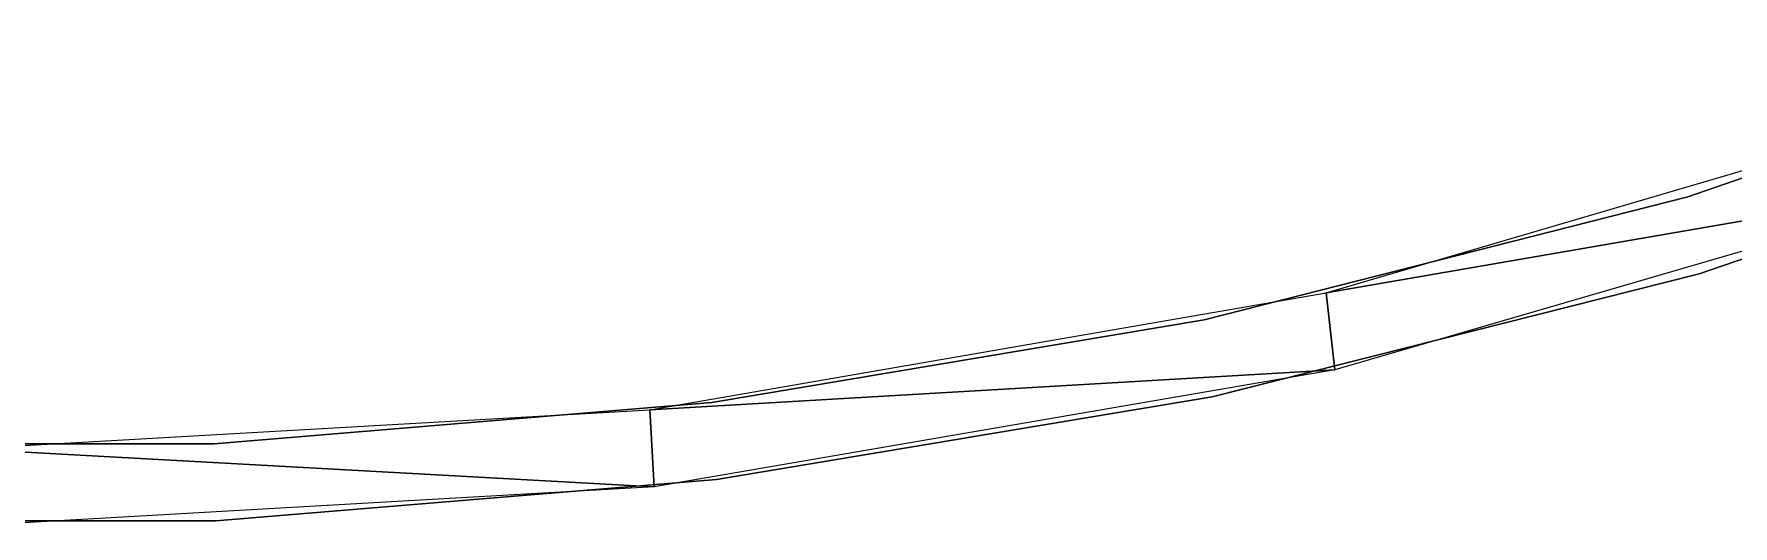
# Model space of a CAD drawing. Extents: x -111 to 113, y -26 to 0.
# Drawn here: x 3.3 to 58.4, y -25.6 to -9.6 of the extents above; entities that cross this region are included whole.
import ezdxf

# ---------------------------------------------------------------- set-up
doc = ezdxf.new("R2010")
doc.units = 0
doc.header["$MEASUREMENT"] = 0
doc.layers.add('COURO', color=9, linetype='CONTINUOUS')

msp = doc.modelspace()

# ---------------------------------------------------------------- linework, layer by layer
at = {"layer": 'COURO'}
for points in [[(72.279, -9.634, -9.297), (56.976, -14.916, -9.297), (56.976, -14.916, 10.703), (72.279, -9.634, 10.703)], [(66.592, -11.764, -9.297), (66.592, -11.764, -9.297), (67.02, -14.265, -9.297), (45.239, -18.034, -9.297)], [(66.592, -11.764, 10.703), (66.592, -11.764, 10.703), (67.02, -14.265, 10.703), (45.239, -18.034, 10.703)], [(72.748, -12.135, -9.297), (57.337, -17.417, -9.297), (57.337, -17.417, 10.703), (72.748, -12.135, 10.703)], [(45.239, -18.034, -9.297), (45.239, -18.034, -9.297), (67.02, -14.265, -9.297), (45.521, -20.535, -9.297)], [(45.239, -18.034, 10.703), (45.239, -18.034, 10.703), (67.02, -14.265, 10.703), (45.521, -20.535, 10.703)], [(56.976, -14.916, -9.297), (41.286, -18.91, -9.297), (41.286, -18.91, 10.703), (56.976, -14.916, 10.703)], [(57.337, -17.417, -9.297), (41.543, -21.411, -9.297), (41.543, -21.411, 10.703), (57.337, -17.417, 10.703)], [(45.239, -18.034, -9.297), (45.239, -18.034, -9.297), (45.521, -20.535, -9.297), (23.31, -21.829, -9.297)], [(45.239, -18.034, 10.703), (45.239, -18.034, 10.703), (45.521, -20.535, 10.703), (23.31, -21.829, 10.703)], [(41.286, -18.91, -9.297), (25.32, -21.588, -9.297), (25.32, -21.588, 10.703), (41.286, -18.91, 10.703)], [(23.45, -24.33, -9.297), (23.45, -24.33, -9.297), (23.31, -21.829, -9.297), (45.521, -20.535, -9.297)], [(23.45, -24.33, 10.703), (23.45, -24.33, 10.703), (23.31, -21.829, 10.703), (45.521, -20.535, 10.703)], [(41.543, -21.411, -9.297), (25.473, -24.089, -9.297), (25.473, -24.089, 10.703), (41.543, -21.411, 10.703)], [(23.31, -21.829, -9.297), (23.31, -21.829, -9.297), (23.45, -24.33, -9.297), (1.092, -23.1, -9.297)], [(23.31, -21.829, 10.703), (23.31, -21.829, 10.703), (23.45, -24.33, 10.703), (1.092, -23.1, 10.703)], [(25.32, -21.588, -9.297), (9.186, -22.932, -9.297), (9.186, -22.932, 10.703), (25.32, -21.588, 10.703)], [(9.186, -22.932, -9.297), (-7.003, -22.932, -9.297), (-7.003, -22.932, 10.703), (9.186, -22.932, 10.703)], [(1.092, -23.1, -9.297), (1.092, -23.1, -9.297), (23.45, -24.33, -9.297), (1.092, -25.6, -9.297)], [(1.092, -23.1, 10.703), (1.092, -23.1, 10.703), (23.45, -24.33, 10.703), (1.092, -25.6, 10.703)], [(25.473, -24.089, -9.297), (9.237, -25.432, -9.297), (9.237, -25.432, 10.703), (25.473, -24.089, 10.703)], [(9.237, -25.432, -9.297), (-7.054, -25.432, -9.297), (-7.054, -25.432, 10.703), (9.237, -25.432, 10.703)]]:
    msp.add_3dface(points, dxfattribs=at)

doc.saveas('drawing.dxf')
